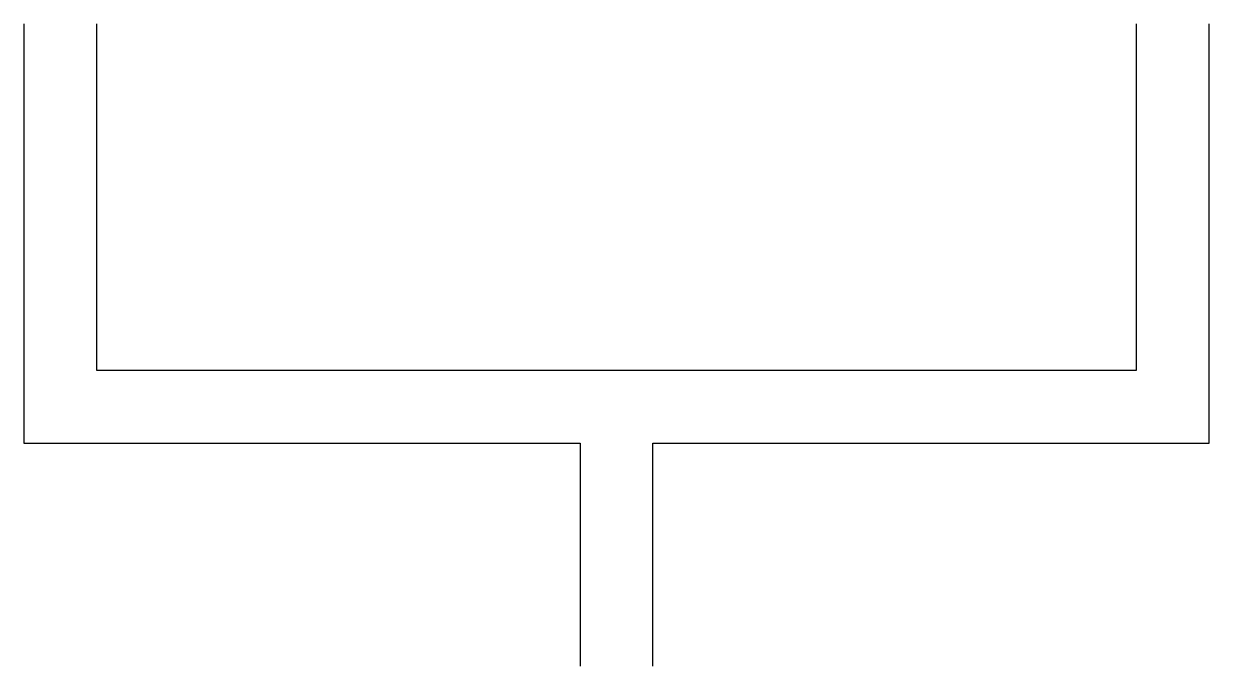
# Model space of a CAD drawing. Header units: millimetres. Extents: x 23 to 3443, y 717 to 2572.
import ezdxf

# ---------------------------------------------------------------- set-up
doc = ezdxf.new("R2010")
doc.units = ezdxf.units.MM
doc.layers.add('PP-BEAM', color=7, linetype='Continuous')

msp = doc.modelspace()

# ---------------------------------------------------------------- linework, layer by layer
at = {"layer": 'PP-BEAM'}
for points in [[(22.9, 2571.5), (22.9, 1361.5), (1627.9, 1361.5), (1627.9, 717.3)], [(232.9, 2571.5), (232.9, 1571.5), (3232.9, 1571.5), (3232.9, 2571.5)], [(1837.9, 717.3), (1837.9, 1361.5), (3442.9, 1361.5), (3442.9, 2571.5)]]:
    msp.add_lwpolyline(points, dxfattribs=at)

doc.saveas('drawing.dxf')
